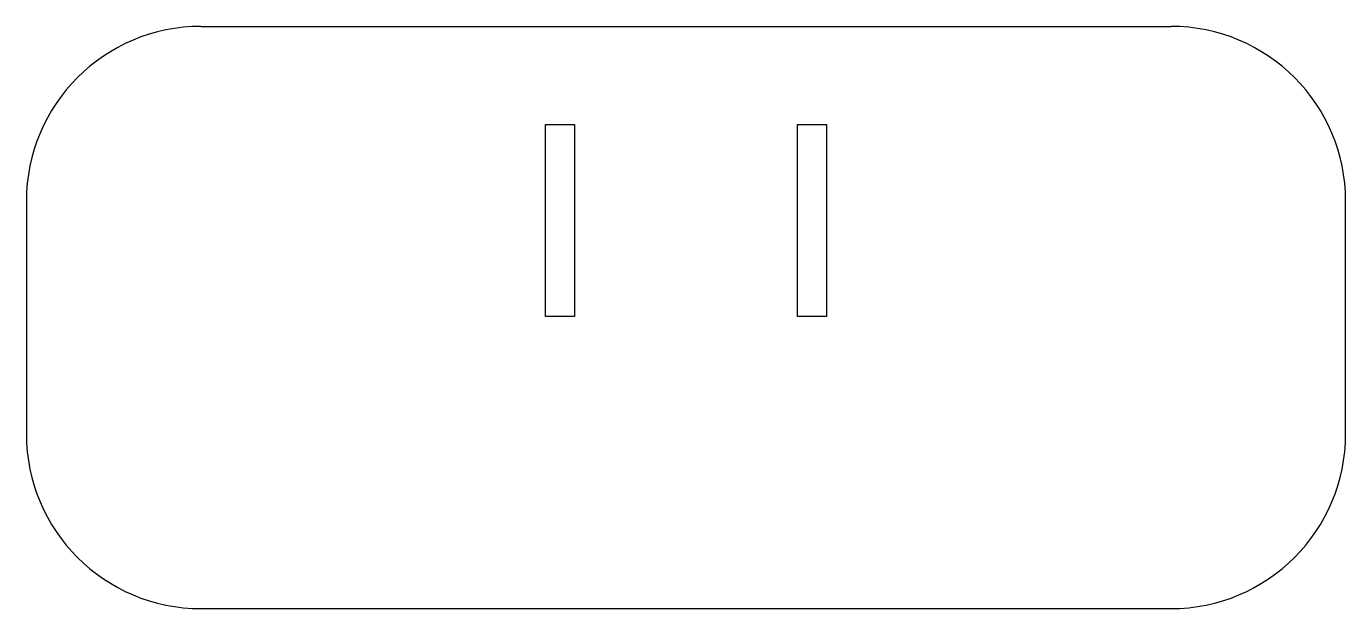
# Model space of a CAD drawing. Extents: x -68 to 68, y -40 to 20.
import ezdxf

# ---------------------------------------------------------------- set-up
doc = ezdxf.new("R2010")
doc.units = 0
doc.layers.get('0').update_dxf_attribs({"linetype": 'continuous'})

# ---------------------------------------------------------------- blocks, each defined once
blk = doc.blocks.new('BODY014')
at = {"color": 0}
for p, q in [((-50, 20), (50, 20)), ((-14.5, 9.9), (-11.5, 9.9)), ((-14.5, -9.9), (-14.5, 9.9)), ((-11.5, 9.9), (-11.5, -9.9)), ((11.5, 9.9), (14.5, 9.9)), ((11.5, -9.9), (11.5, 9.9)), ((14.5, 9.9), (14.5, -9.9)), ((-68, 2), (-68, -22)), ((68, -22), (68, 2)), ((-11.5, -9.9), (-14.5, -9.9)), ((14.5, -9.9), (11.5, -9.9)), ((-50, -40), (50, -40))]:
    blk.add_line(p, q, dxfattribs=at)
for centre, start, end in [((-50, 2), 90, 180), ((50, 2), 0, 90), ((-50, -22), 180, -90), ((50, -22), -90, 0)]:
    blk.add_arc(centre, 18, start, end, dxfattribs=at)

msp = doc.modelspace()

# ---------------------------------------------------------------- block references
at = {"color": 0}
msp.add_blockref('BODY014', (0, 0), dxfattribs=at)

doc.saveas('drawing.dxf')
